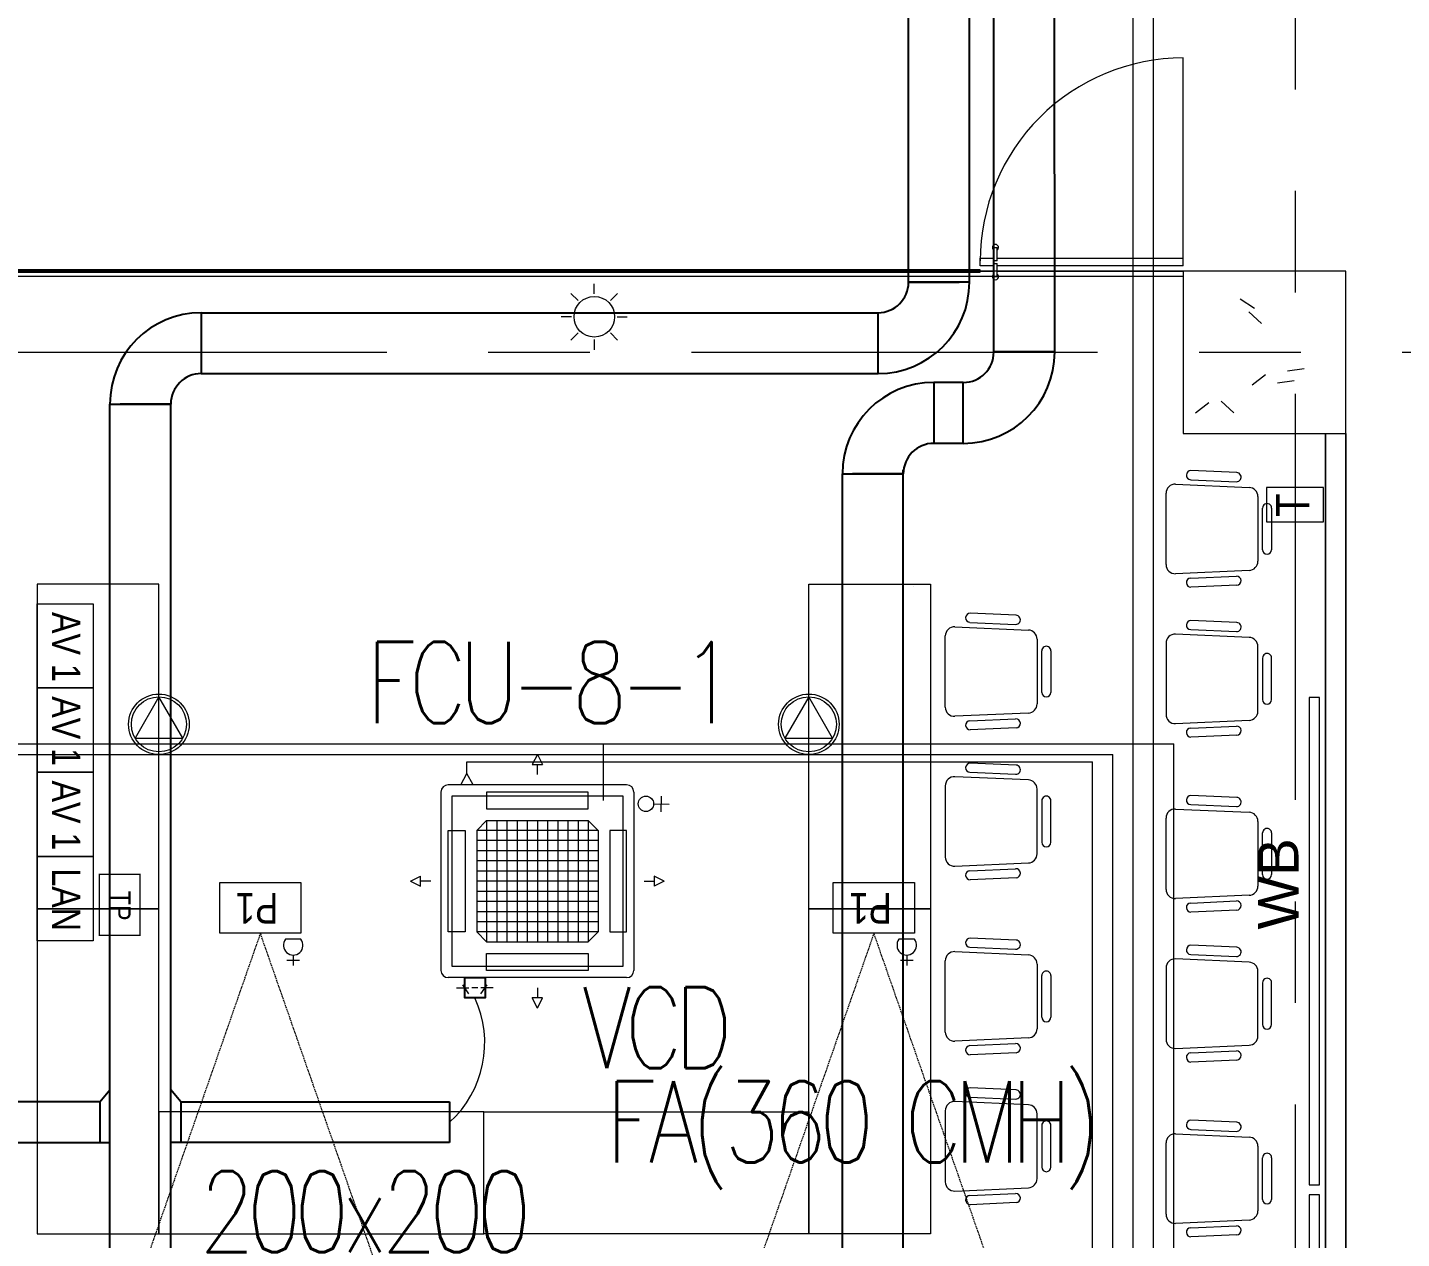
# Model space of a CAD drawing. Header units: millimetres. Extents: x 50620 to 404449, y -131543 to 97.
# Drawn here: x 357146 to 363912, y -75563 to -69598 of the extents above; entities that cross this region are included whole.
import ezdxf
from ezdxf.enums import TextEntityAlignment as Align

# ---------------------------------------------------------------- set-up
doc = ezdxf.new("R2010")
doc.units = ezdxf.units.MM
for name, pattern in [('CONTINOUS', [0]), ('HIDDEN', [9.525, 6.35, -3.175]), ('IDA - Grid Line', [3500, 2000, -500, 500, -500]), ('Overhead', [992.1875, 595.3125, -396.875])]:
    doc.linetypes.add(name, pattern=pattern)
for name, color, linetype, lineweight in [('1599_DB_A_BLK2_HQ_R21-2ND STOREY 20230517--$0$A-_DETA----_ED-1', 8, 'Continuous', 9), ('1599_DB_A_BLK2_HQ_R21-2ND STOREY 20230517--$0$S-_COLN----_E', 8, 'Continuous', 9), ('A-_CLADPANL_E', 8, 'Continuous', 9), ('A-_DOOR----_E', 8, 'Continuous', 9), ('A-_DOOR----_E-2', 8, 'Overhead', 9), ('A-_FLOR----_E-1', 8, 'Continuous', 9), ('A-_FURT----_E', 8, 'Continuous', 9), ('A-_MASS----_E-1', 8, 'Continuous', 18), ('AV_EQUIP', 8, 'Continuous', 9), ('FURNITURE', 8, 'Continuous', 9), ('M-_ACMV TX', 6, 'Continuous', 25), ('M-_ACON----_E-N', 7, 'Continuous', 9), ('M-_ARCHI', 8, 'Continuous', 5), ('M-AC-TEXT', 5, 'CONTINOUS', 25), ('M-ACMV_CDP', 190, 'DRAIN_PIPE', 13), ('M-ACMV_FAD', 3, 'Continuous', 25), ('M-ACMV_FCU', 5, 'Continuous', 25), ('M-ACMV_FLEXD', 222, 'Continuous', 25), ('M-ACMV_PW', 8, 'REFRIGERANT', 25), ('M-ACMV_REF-P', 134, '500-1-RP', 9), ('M-ACMV_REMOTE', 222, 'Continuous', 5), ('M-FA TEXT', 3, 'Continuous', 25), ('S-_COLN----_E-1', 8, 'Continuous', 5), ('S-_COLN----_E-2', 8, 'Continuous', 5)]:
    doc.layers.add(name, color=color, linetype=linetype, lineweight=lineweight)
doc.layers.add('S-_ANOTGRID_E-1', color=9, linetype='IDA - Grid Line', lineweight=5, true_color=0x808080)
doc.styles.add('1599_DB_A_BLK2_HQ_R21-2ND STOREY 20230517--$0$Arial', font='arial.ttf')
doc.styles.add('Arial', font='arial.ttf', dxfattribs={"width": 0.8, "height": 300})
doc.styles.add('Arial Narrow_2', font='ARIALN.TTF', dxfattribs={"height": 90})
doc.styles.add('ROMANS', font='romans.shx', dxfattribs={"width": 0.8})
doc.styles.get("Standard").update_dxf_attribs({"font": 'arial.ttf'})
doc.styles.add('Tec Revox', font='ARIALN.TTF')
doc.linetypes.add('500-1-RP', pattern='A,0.75,-0.5,0.75,-0.5,0.75,-0.5,0.75,-1.7,["RP",Standard,S=1,R=0,X=-1,Y=-0.5],-1.7', length=7.9)
doc.linetypes.add('BATTING', pattern='A,0.0001,-0.1,[134,ltypeshp.shx,S=0.1,R=0,X=-0.1,Y=0],-0.2,[134,ltypeshp.shx,S=0.1,R=180,X=0.1,Y=0],-0.1', length=0.4001)
doc.linetypes.add('DRAIN_PIPE', pattern='A,0.5,-0.2,["D",Standard,S=0.1,R=0,X=-0.1,Y=-0.05],-0.25', length=0.95)
doc.linetypes.add('REFRIGERANT', pattern='A,15,-5.08,["R",Standard,S=2.54,R=0,X=-2.54,Y=-1.27],-5.08', length=25.16)

# ---------------------------------------------------------------- blocks, each defined once
blk = doc.blocks.new('A$Ca8a76259')
at = {"layer": 'M-ACMV_FCU', "lineweight": 18}
for p, q in [((0, 625), (-25, 575)), ((0, 625), (25, 575)), ((-25, 575), (25, 575)), ((0, 525), (0, 575)), ((439, 475), (-439, 475)), ((439, 475), (439, 475)), ((-475, 439), (-475, -439)), ((475, 439), (475, 439)), ((475, 439), (475, -439)), ((-298.5, 250), (-250, 298.5)), ((-250, 298.5), (250, 298.5)), ((-250, 298.5), (-250, -298.5)), ((-200, 298.5), (-200, -298.5)), ((-150, 298.5), (-150, -298.5)), ((-100, 298.5), (-100, -298.5)), ((-50, 298.5), (-50, -298.5)), ((0, 298.5), (0, -298.5)), ((50, 298.5), (50, -298.5)), ((100, 298.5), (100, -298.5)), ((150, 298.5), (150, -298.5)), ((200, 298.5), (200, -298.5)), ((250, 298.5), (298.5, 250)), ((250, 298.5), (250, -298.5)), ((-298.5, 250), (-298.5, -250)), ((298.5, 250), (-298.5, 250)), ((298.5, 250), (298.5, -250)), ((298.5, 200), (-298.5, 200)), ((298.5, 150), (-298.5, 150)), ((298.5, 100), (-298.5, 100)), ((-625, 0), (-575, 25)), ((-625, 0), (-575, -25)), ((-575, -25), (-575, 25)), ((-525, 0), (-575, 0)), ((298.5, 50), (-298.5, 50)), ((298.5, 0), (-298.5, 0)), ((525, 0), (575, 0)), ((575, 25), (575, -25)), ((625, 0), (575, 25)), ((625, 0), (575, -25)), ((298.5, -50), (-298.5, -50)), ((298.5, -100), (-298.5, -100)), ((298.5, -150), (-298.5, -150)), ((298.5, -200), (-298.5, -200)), ((-250, -298.5), (-298.5, -250)), ((298.5, -250), (-298.5, -250)), ((250, -298.5), (298.5, -250)), ((-250, -298.5), (250, -298.5)), ((439, -475), (-439, -475)), ((0, -525), (0, -575)), ((25, -575), (-25, -575)), ((0, -625), (-25, -575)), ((0, -625), (25, -575))]:
    blk.add_line(p, q, dxfattribs=at)
for points in [[(420, 420), (420, -420), (-420, -420), (-420, 420)], [(-250, 356), (250, 356), (250, 439), (-250, 439)], [(-356, 250), (-356, -250), (-439, -250), (-439, 250)], [(356, 250), (356, -250), (439, -250), (439, 250)], [(-250, -356), (250, -356), (250, -439), (-250, -439)]]:
    blk.add_lwpolyline(points, close=True, dxfattribs=at)
for centre, start, end in [((-439, 439), 90, 180), ((439, 439), 0, 90), ((-439, -439), 180, 270), ((439, -439), 270, 0)]:
    blk.add_arc(centre, 36, start, end, dxfattribs=at)
blk = doc.blocks.new('A$C49267d6b')
at = {"layer": 'M-_ACON----_E-N', "lineweight": 0}
for p, q in [((0, 127), (0, 76.2)), ((-25.4, 76.2), (12.7, 101.6)), ((0, 63.5), (0, 38.1)), ((-25.4, 25.4), (12.7, 0)), ((0, -25.4), (0, 25.4))]:
    blk.add_line(p, q, dxfattribs=at)
blk = doc.blocks.new('A$C81577ca4')
at = {"layer": 'M-ACMV_REF-P', "lineweight": 0, "ltscale": 0.75}
for p, q in [((-36, -125), (-86, -125)), ((19, -95), (-36, -125)), ((19, -155), (-36, -125))]:
    blk.add_line(p, q, dxfattribs=at)
blk = doc.blocks.new('Thermostat')
at = {"color": 222, "lineweight": 0}
blk.add_lwpolyline([(817450, 27872), (817750, 27872), (817750, 27372), (817450, 27372)], close=True, dxfattribs=at)
at = {"color": 222, "lineweight": 0, "insert": (817504, 27788), "char_height": 291, "attachment_point": 1, "style": 'Arial Narrow_2'}
blk.add_mtext_dynamic_manual_height_columns('T', width=565.64, gutter_width=1.94, heights=[0], dxfattribs=at)
blk = doc.blocks.new('SSO')
at = {"layer": 'M-ACMV_PW', "color": 1, "linetype": 'ByBlock', "lineweight": 5}
for points in [[(1064770.8, 20778.3), (1064771.8, 20867.5)], [(1064770.8, 20778.3), (1064771.8, 20867.5)], [(1064770.8, 20778.3), (1064771.8, 20867.5)], [(1064770.8, 20778.3), (1064771.8, 20867.5)], [(1064770.8, 20778.3), (1064771.8, 20867.5)], [(1064770.8, 20778.3), (1064771.8, 20867.5)], [(1064815.9, 20822.4), (1064726.7, 20823.4)], [(1064815.9, 20822.4), (1064726.7, 20823.4)]]:
    blk.add_lwpolyline(points, dxfattribs=at)
blk.add_circle((1064770.3, 20733.6), 44.6, dxfattribs=at)
blk.add_circle((1064770.3, 20733.6), 44.6, dxfattribs=at)
blk = doc.blocks.new('13SSO')
at = {"layer": 'AV_EQUIP', "ltscale": 1000}
for p, q in [((17, 257), (173, 257)), ((95, 192), (95, 319))]:
    blk.add_line(p, q, dxfattribs=at)
blk.add_lwpolyline([(0, 0), (190, 0, 2.02083), (0, 0, -0.33793)], format="xyb", dxfattribs=at)
blk = doc.blocks.new('ARCHI 2ND_2024 09 11')
at = {"layer": 'S-_COLN----_E-2', "lineweight": 5}
h = blk.add_hatch(dxfattribs=at)
h.set_pattern_fill('FP_40', color=256, style=0, pattern_type=2)
h.set_pattern_definition([(50, (102886.4, 38752.4), (1821.841, -159.39), [190.5, -2095.5]), (355, (102886.4, 38752.4), (-352.428, 1910.567), [152.4, -1676.4]), (100.451, (103038.2, 38739.1), (1469.426, 1751.166), [161.9, -1780.9]), (46.184, (102886.4, 39260.4), (2710.79, -420.428), [285.75, -3143.25]), (96.636, (103112.3, 39225.3), (2374.026, 2474.276), [242.85, -2671.35]), (351.184, (102886.4, 39260.4), (2374.05, 2474.25), [228.6, -2514.6]), (21, (103140.4, 39133.4), (1516.143, -1022.652), [190.5, -2095.5]), (326, (103140.4, 39133.4), (618.02, 1841.88), [152.4, -1676.4]), (71.451, (103266.7, 39048.2), (2134.171, 819.212), [161.9, -1780.9]), (37.5, (102886.4, 38752.4), (30.886, 845.5504), [83.82, -1572.26, 83.82, -1617.98, -1682.75]), (37.5, (102886.4, 38752.4), (30.886, 845.5504), [-3357.88, 83.82, -1598.93]), (7.5, (102886.4, 38752.4), (668.1966, 1001.806), [83.82, -886.46, 83.82, -1534.16, -641.35]), (7.5, (102886.4, 38752.4), (668.1966, 1001.806), [-2588.26, 83.82, -557.53]), (327.5, (102319.95, 38752.4), (1355.9093, -57.2896), [83.82, -551.18, 83.82, -1897.38, -2628.9]), (327.5, (102319.95, 38752.4), (1355.9093, -57.2896), [-2616.2, 83.82, -2545.08]), (317.5, (102066, 38752.4), (1481.293, 254.266), [83.82, -741.68, 83.82, -1231.9, -1866.9]), (317.5, (102066, 38752.4), (1481.293, 254.266), [-2141.22, 83.82, -1783.08])])
h.paths.add_polyline_path([(-21350, -43600), (-21350, -42800), (-22150, -42800), (-22150, -43600), (-21475, -43600)])
at = {"layer": '1599_DB_A_BLK2_HQ_R21-2ND STOREY 20230517--$0$A-_DETA----_ED-1', "color": 8, "lineweight": 5}
for p, q in [((-25050, -42912.5), (-25050, -42862.5)), ((-25129.5, -42945.5), (-25164.9, -42910.1)), ((-24970.5, -42945.5), (-24935.1, -42910.1)), ((-25162.5, -43025), (-25212.5, -43025)), ((-24937.5, -43025), (-24887.5, -43025)), ((-25129.5, -43104.5), (-25164.9, -43139.9)), ((-25050, -43137.5), (-25050, -43187.5)), ((-24970.5, -43104.5), (-24935.1, -43139.9))]:
    blk.add_line(p, q, dxfattribs=at)
blk.add_circle((-25050, -43025), 100, dxfattribs=at)
at = {"layer": '1599_DB_A_BLK2_HQ_R21-2ND STOREY 20230517--$0$S-_COLN----_E', "color": 8, "lineweight": 5}
for p, q in [((-22150, -42800), (-22150, -43600)), ((-21350, -42800), (-22150, -42800)), ((-21350, -43600), (-21350, -42800)), ((-22150, -43600), (-21350, -43600)), ((-21450, -43600), (-21450, -49850)), ((-21450, -49850), (-21450, -43600)), ((-21450, -43600), (-21450, -49850)), ((-21350, -49850), (-21350, -43600)), ((-21350, -43600), (-21350, -49850)), ((-21350, -49850), (-21350, -43600))]:
    blk.add_line(p, q, dxfattribs=at)
at = {"layer": '1599_DB_A_BLK2_HQ_R21-2ND STOREY 20230517--$0$S-_COLN----_E', "color": 8, "linetype": 'Continuous', "lineweight": 5}
for p, q in [((-21827.2, -43001.4), (-21765.4, -43058)), ((-21637.6, -43291.1), (-21554.5, -43280.2)), ((-22090.6, -43498), (-22024.1, -43447))]:
    blk.add_line(p, q, dxfattribs=at)
at = {"layer": 'A-_CLADPANL_E', "color": 8, "lineweight": 5}
for p, q in [((-27758, -42794), (-28910, -42794)), ((-28910, -42806), (-27758, -42806)), ((-27758, -42806), (-27758, -42794)), ((-26606, -42794), (-27758, -42794)), ((-27758, -42794), (-27758, -42806)), ((-27758, -42806), (-26606, -42806)), ((-26606, -42806), (-26606, -42794)), ((-25454, -42794), (-26606, -42794)), ((-26606, -42794), (-26606, -42806)), ((-26606, -42806), (-25454, -42806)), ((-25454, -42806), (-25454, -42794)), ((-24302, -42794), (-25454, -42794)), ((-25454, -42794), (-25454, -42806)), ((-25454, -42806), (-24302, -42806)), ((-24302, -42806), (-24302, -42794)), ((-23150, -42794), (-24302, -42794)), ((-24302, -42794), (-24302, -42806)), ((-24302, -42806), (-23150, -42806)), ((-23150, -42806), (-23150, -42794))]:
    blk.add_line(p, q, dxfattribs=at)
at = {"layer": 'A-_DOOR----_E', "color": 8, "lineweight": 5}
for p, q in [((-22150, -42750), (-22150, -41750)), ((-23083, -42684), (-23083, -42750)), ((-23083, -42684), (-23067, -42684)), ((-23067, -42750), (-23067, -42684)), ((-23150, -42775), (-23150, -42737)), ((-23150, -42737), (-23082.6, -42737)), ((-23067, -42750), (-23083, -42750)), ((-23067.4, -42737), (-22150, -42737)), ((-22150, -42775), (-22150, -42737)), ((-23082.7, -42775), (-23150, -42775)), ((-23083, -42762), (-23083, -42800)), ((-23083, -42762), (-23067, -42762)), ((-23083, -42825), (-23083, -42828)), ((-22150, -42775), (-23067.3, -42775)), ((-23067, -42800), (-23067, -42762)), ((-23067, -42828), (-23067, -42825)), ((-23067, -42828), (-23083, -42828))]:
    blk.add_line(p, q, dxfattribs=at)
for centre, radius, start, end in [((-22150, -42750), 1000, 90, 180), ((-23075, -42684), 15, 90, 237.21539), ((-23075, -42684), 15, 302.78461, 90), ((-23075, -42828), 15, 167.27208, 270), ((-23075, -42828), 15, 270, 12.72792)]:
    blk.add_arc(centre, radius, start, end, dxfattribs=at)
at = {"layer": 'A-_DOOR----_E-2', "color": 8, "lineweight": 5}
for p, q in [((-23083, -42800), (-23083, -42825)), ((-23067, -42825), (-23067, -42800))]:
    blk.add_line(p, q, dxfattribs=at)
for start, end in [(122.17537, 167.27208), (12.72792, 57.82463)]:
    blk.add_arc((-23075, -42828), 15, start, end, dxfattribs=at)
at = {"layer": 'A-_FLOR----_E-1', "color": 8, "lineweight": 5}
for p, q in [((-32400, -42800), (-23218.4, -42800)), ((-23150, -42800), (-23082.4, -42800)), ((-23067.6, -42800), (-22150, -42800))]:
    blk.add_line(p, q, dxfattribs=at)
at = {"layer": 'A-_FURT----_E', "color": 8, "lineweight": 5}
for p, q in [((-22113.5, -43827.6), (-21888.7, -43837.6)), ((-21886.7, -43792.6), (-22112.5, -43782.7)), ((-22235, -44245.6), (-22235, -43894.7)), ((-22188, -43849.7), (-21826, -43865.7)), ((-21783, -43910.7), (-21783, -44229.6)), ((-21760, -44172.7), (-21760, -43967.7)), ((-21715, -43967.7), (-21715, -44172.7)), ((-21826, -44274.6), (-22188, -44290.6)), ((-22113.5, -44312.7), (-21888.7, -44302.7)), ((-27194, -44341.9), (-27794, -44341.9)), ((-27794, -44341.9), (-27794, -45941.9)), ((-27194, -45941.9), (-27194, -44341.9)), ((-23994, -45941.9), (-23994, -44341.9)), ((-23994, -44341.9), (-23394, -44341.9)), ((-23394, -44341.9), (-23394, -45941.9)), ((-21886.7, -44347.7), (-22112.5, -44357.7)), ((-22973.5, -44495.2), (-23199.3, -44485.2)), ((-23274.8, -44552.3), (-22912.8, -44568.3)), ((-23200.3, -44530.2), (-22975.5, -44540.1)), ((-22113.5, -44566), (-21888.7, -44575.9)), ((-21886.7, -44531), (-22112.5, -44521)), ((-23321.8, -44948.2), (-23321.8, -44597.2)), ((-22869.8, -44613.2), (-22869.8, -44932.1)), ((-22235, -44633.1), (-22235, -44984)), ((-21826, -44604.1), (-22188, -44588.1)), ((-21783, -44968), (-21783, -44649.1)), ((-22846.8, -44875.2), (-22846.8, -44670.2)), ((-22801.8, -44670.2), (-22801.8, -44875.2)), ((-21760, -44706), (-21760, -44911)), ((-21715, -44911), (-21715, -44706)), ((-22912.8, -44977.1), (-23274.8, -44993.1)), ((-23200.3, -45015.2), (-22975.5, -45005.3)), ((-22973.5, -45050.2), (-23199.3, -45060.2)), ((-22188, -45028.9), (-21826, -45012.9)), ((-22113.5, -45051), (-21888.7, -45041.1)), ((-21886.7, -45086.1), (-22112.5, -45096)), ((-22973.5, -45233.5), (-23199.3, -45223.6)), ((-22912.8, -45306.6), (-23274.8, -45290.6)), ((-23200.3, -45268.5), (-22975.5, -45278.5)), ((-23321.8, -45335.6), (-23321.8, -45686.5)), ((-22869.8, -45670.5), (-22869.8, -45351.6)), ((-21886.7, -45392.6), (-22112.5, -45382.7)), ((-22846.8, -45408.6), (-22846.8, -45613.6)), ((-22801.8, -45613.6), (-22801.8, -45408.6)), ((-22188, -45449.7), (-21826, -45465.7)), ((-22113.5, -45427.6), (-21888.7, -45437.6)), ((-22235, -45845.6), (-22235, -45494.7)), ((-21783, -45510.7), (-21783, -45829.6)), ((-21760, -45772.7), (-21760, -45567.7)), ((-21715, -45567.7), (-21715, -45772.7)), ((-23274.8, -45731.5), (-22912.8, -45715.5)), ((-23200.3, -45753.6), (-22975.5, -45743.6)), ((-22973.5, -45788.6), (-23199.3, -45798.6)), ((-21826, -45874.6), (-22188, -45890.6)), ((-22113.5, -45912.7), (-21888.7, -45902.7)), ((-27794, -45941.9), (-27194, -45941.9)), ((-27194, -45941.9), (-27794, -45941.9)), ((-27794, -45941.9), (-27794, -47541.9)), ((-27194, -47541.9), (-27194, -45941.9)), ((-23394, -45941.9), (-23994, -45941.9)), ((-23994, -47541.9), (-23994, -45941.9)), ((-23994, -45941.9), (-23394, -45941.9)), ((-23394, -45941.9), (-23394, -47541.9)), ((-21886.7, -45947.7), (-22112.5, -45957.7)), ((-23200.3, -46130.2), (-22975.5, -46140.1)), ((-22973.5, -46095.2), (-23199.3, -46085.2)), ((-21886.7, -46131), (-22112.5, -46121)), ((-23321.8, -46548.2), (-23321.8, -46197.2)), ((-23274.8, -46152.3), (-22912.8, -46168.3)), ((-21826, -46204.1), (-22188, -46188.1)), ((-22113.5, -46166), (-21888.7, -46175.9)), ((-22869.8, -46213.2), (-22869.8, -46532.1)), ((-22846.8, -46475.2), (-22846.8, -46270.2)), ((-22801.8, -46270.2), (-22801.8, -46475.2)), ((-22235, -46233.1), (-22235, -46584)), ((-21783, -46568), (-21783, -46249.1)), ((-21760, -46306), (-21760, -46511)), ((-21715, -46511), (-21715, -46306)), ((-22912.8, -46577.1), (-23274.8, -46593.1)), ((-23200.3, -46615.2), (-22975.5, -46605.3)), ((-22188, -46628.9), (-21826, -46612.9)), ((-22973.5, -46650.2), (-23199.3, -46660.2)), ((-22113.5, -46651), (-21888.7, -46641.1)), ((-21886.7, -46686.1), (-22112.5, -46696)), ((-23200.3, -46868.5), (-22975.5, -46878.5)), ((-22973.5, -46833.5), (-23199.3, -46823.6)), ((-25594, -46941.9), (-27194, -46941.9)), ((-27194, -46941.9), (-27194, -47541.9)), ((-25594, -47541.9), (-25594, -46941.9)), ((-25594, -46941.9), (-23994, -46941.9)), ((-25594, -47541.9), (-25594, -46941.9)), ((-23994, -46941.9), (-23994, -47541.9)), ((-23321.8, -46935.6), (-23321.8, -47286.5)), ((-22912.8, -46906.6), (-23274.8, -46890.6)), ((-22869.8, -47270.5), (-22869.8, -46951.6)), ((-22846.8, -47008.6), (-22846.8, -47213.6)), ((-22801.8, -47213.6), (-22801.8, -47008.6)), ((-21886.7, -46992.6), (-22112.5, -46982.7)), ((-22188, -47049.7), (-21826, -47065.7)), ((-22113.5, -47027.6), (-21888.7, -47037.6)), ((-22235, -47445.6), (-22235, -47094.7)), ((-21783, -47110.7), (-21783, -47429.6)), ((-21760, -47372.7), (-21760, -47167.7)), ((-21715, -47167.7), (-21715, -47372.7)), ((-23274.8, -47331.5), (-22912.8, -47315.5)), ((-23200.3, -47353.6), (-22975.5, -47343.6)), ((-22973.5, -47388.6), (-23199.3, -47398.6)), ((-21826, -47474.6), (-22188, -47490.6)), ((-27794, -47541.9), (-27194, -47541.9)), ((-27194, -47541.9), (-25594, -47541.9)), ((-23994, -47541.9), (-25594, -47541.9)), ((-23394, -47541.9), (-23994, -47541.9)), ((-22113.5, -47512.7), (-21888.7, -47502.7)), ((-21886.7, -47547.7), (-22112.5, -47557.7))]:
    blk.add_line(p, q, dxfattribs=at)
for centre, radius, start, end in [((-22112.5, -43805.2), 22.5, 90, 267.46741), ((-21887.7, -43815.1), 22.5, 267.46741, 87.46741), ((-22190, -43894.7), 45, 87.46741, 180), ((-21828, -43910.7), 45, 0, 87.46741), ((-21737.5, -43967.7), 22.5, 0, 180), ((-21737.5, -44172.7), 22.5, 180, 0), ((-22190, -44245.6), 45, 180, 272.53259), ((-21828, -44229.6), 45, 272.53259, 0), ((-22112.5, -44335.2), 22.5, 92.53259, 270), ((-21887.7, -44325.2), 22.5, 272.53259, 92.53259), ((-23199.3, -44507.7), 22.5, 90, 267.46741), ((-22974.5, -44517.6), 22.5, 267.46741, 87.46741), ((-23276.8, -44597.2), 45, 87.46741, 180), ((-22914.8, -44613.2), 45, 0, 87.46741), ((-22112.5, -44543.5), 22.5, 90, 267.46741), ((-21887.7, -44553.5), 22.5, 267.46741, 87.46741), ((-22824.3, -44670.2), 22.5, 0, 180), ((-22190, -44633.1), 45, 87.46741, 180), ((-21828, -44649.1), 45, 0, 87.46741), ((-21737.5, -44706), 22.5, 0, 180), ((-22824.3, -44875.2), 22.5, 180, 0), ((-21737.5, -44911), 22.5, 180, 0), ((-23276.8, -44948.2), 45, 180, 272.53259), ((-22914.8, -44932.1), 45, 272.53259, 0), ((-22190, -44984), 45, 180, 272.53259), ((-21828, -44968), 45, 272.53259, 0), ((-23199.3, -45037.7), 22.5, 92.53259, 270), ((-22974.5, -45027.8), 22.5, 272.53259, 92.53259), ((-22112.5, -45073.5), 22.5, 92.53259, 270), ((-21887.7, -45063.6), 22.5, 272.53259, 92.53259), ((-23199.3, -45246.1), 22.5, 90, 267.46741), ((-22974.5, -45256), 22.5, 267.46741, 87.46741), ((-23276.8, -45335.6), 45, 87.46741, 180), ((-22914.8, -45351.6), 45, 0, 87.46741), ((-22824.3, -45408.6), 22.5, 0, 180), ((-22112.5, -45405.2), 22.5, 90, 267.46741), ((-21887.7, -45415.1), 22.5, 267.46741, 87.46741), ((-22190, -45494.7), 45, 87.46741, 180), ((-21828, -45510.7), 45, 0, 87.46741), ((-21737.5, -45567.7), 22.5, 0, 180), ((-22824.3, -45613.6), 22.5, 180, 0), ((-23276.8, -45686.5), 45, 180, 272.53259), ((-22914.8, -45670.5), 45, 272.53259, 0), ((-23199.3, -45776.1), 22.5, 92.53259, 270), ((-22974.5, -45766.1), 22.5, 272.53259, 92.53259), ((-21737.5, -45772.7), 22.5, 180, 0), ((-22190, -45845.6), 45, 180, 272.53259), ((-21828, -45829.6), 45, 272.53259, 0), ((-22112.5, -45935.2), 22.5, 92.53259, 270), ((-21887.7, -45925.2), 22.5, 272.53259, 92.53259), ((-23199.3, -46107.7), 22.5, 90, 267.46741), ((-22974.5, -46117.6), 22.5, 267.46741, 87.46741), ((-22112.5, -46143.5), 22.5, 90, 267.46741), ((-21887.7, -46153.5), 22.5, 267.46741, 87.46741), ((-23276.8, -46197.2), 45, 87.46741, 180), ((-22914.8, -46213.2), 45, 0, 87.46741), ((-22190, -46233.1), 45, 87.46741, 180), ((-21828, -46249.1), 45, 0, 87.46741), ((-22824.3, -46270.2), 22.5, 0, 180), ((-21737.5, -46306), 22.5, 0, 180), ((-22824.3, -46475.2), 22.5, 180, 0), ((-22914.8, -46532.1), 45, 272.53259, 0), ((-21737.5, -46511), 22.5, 180, 0), ((-23276.8, -46548.2), 45, 180, 272.53259), ((-22974.5, -46627.8), 22.5, 272.53259, 92.53259), ((-22190, -46584), 45, 180, 272.53259), ((-21828, -46568), 45, 272.53259, 0), ((-23199.3, -46637.7), 22.5, 92.53259, 270), ((-22112.5, -46673.5), 22.5, 92.53259, 270), ((-21887.7, -46663.6), 22.5, 272.53259, 92.53259), ((-23199.3, -46846.1), 22.5, 90, 267.46741), ((-22974.5, -46856), 22.5, 267.46741, 87.46741), ((-23276.8, -46935.6), 45, 87.46741, 180), ((-22914.8, -46951.6), 45, 0, 87.46741), ((-22824.3, -47008.6), 22.5, 0, 180), ((-22112.5, -47005.2), 22.5, 90, 267.46741), ((-21887.7, -47015.1), 22.5, 267.46741, 87.46741), ((-22190, -47094.7), 45, 87.46741, 180), ((-21828, -47110.7), 45, 0, 87.46741), ((-21737.5, -47167.7), 22.5, 0, 180), ((-22824.3, -47213.6), 22.5, 180, 0), ((-23276.8, -47286.5), 45, 180, 272.53259), ((-22914.8, -47270.5), 45, 272.53259, 0), ((-23199.3, -47376.1), 22.5, 92.53259, 270), ((-22974.5, -47366.1), 22.5, 272.53259, 92.53259), ((-21737.5, -47372.7), 22.5, 180, 0), ((-22190, -47445.6), 45, 180, 272.53259), ((-21828, -47429.6), 45, 272.53259, 0), ((-22112.5, -47535.2), 22.5, 92.53259, 270), ((-21887.7, -47525.2), 22.5, 272.53259, 92.53259)]:
    blk.add_arc(centre, radius, start, end, dxfattribs=at)
at = {"layer": 'A-_MASS----_E-1', "color": 8, "lineweight": 5}
for p, q in [((-22150, -42800), (-32400, -42800)), ((-32400, -42825), (-22150, -42825))]:
    blk.add_line(p, q, dxfattribs=at)
at = {"layer": 'AV_EQUIP', "color": 8, "linetype": 'HIDDEN', "lineweight": 5}
for p, q in [((-26694.3, -46061.5), (-28194.3, -50361.5)), ((-25194.3, -50361.5), (-26694.3, -46061.5)), ((-23673.4, -46061.5), (-25173.4, -50361.5)), ((-22173.4, -50361.5), (-23673.4, -46061.5))]:
    blk.add_line(p, q, dxfattribs=at)
at = {"layer": 'AV_EQUIP', "color": 8, "lineweight": 5}
for points in [[(-27517.3, -44438.3), (-27517.3, -44853.3), (-27794, -44853.3), (-27794, -44438.3)], [(-27517.3, -44853.3), (-27517.3, -45268.3), (-27794, -45268.3), (-27794, -44853.3)], [(-27517.3, -45268.3), (-27517.3, -45683.3), (-27794, -45683.3), (-27794, -45268.3)], [(-27517.3, -45683.3), (-27517.3, -46098.3), (-27794, -46098.3), (-27794, -45683.3)], [(-26494.3, -46061.5), (-26894.3, -46061.5), (-26894.3, -45811.5), (-26494.3, -45811.5)], [(-23473.4, -46061.5), (-23873.4, -46061.5), (-23873.4, -45811.5), (-23473.4, -45811.5)]]:
    blk.add_lwpolyline(points, close=True, dxfattribs=at)
at = {"layer": 'AV_EQUIP', "color": 8, "lineweight": 5, "ltscale": 1000}
for points in [[(-27194, -44896.9), (-27311.4, -45100.3), (-27076.6, -45100.3)], [(-23994, -44896.9), (-24111.4, -45100.3), (-23876.6, -45100.3)]]:
    blk.add_lwpolyline(points, close=True, dxfattribs=at)
at = {"layer": 'AV_EQUIP', "color": 8, "lineweight": 5, "const_width": 6}
blk.add_lwpolyline([(-27286.8, -45771.7), (-27286.8, -46071.7), (-27486.8, -46071.7), (-27486.8, -45771.7)], close=True, dxfattribs=at)
at = {"layer": 'AV_EQUIP', "color": 8, "lineweight": 5, "ltscale": 1000}
for centre, radius in [((-27194, -45032.5), 149.1), ((-27194, -45032.5), 135.6), ((-23994, -45032.5), 149.1), ((-23994, -45032.5), 135.6)]:
    blk.add_circle(centre, radius, dxfattribs=at)
at = {"layer": 'FURNITURE', "color": 8, "lineweight": 5}
for points in [[(-21530, -44900.5), (-21530, -47300.5), (-21480, -47300.5), (-21480, -44900.5)], [(-21530, -47350), (-21530, -49750), (-21480, -49750), (-21480, -47350)]]:
    blk.add_lwpolyline(points, close=True, dxfattribs=at)
at = {"layer": 'S-_ANOTGRID_E-1', "color": 8, "lineweight": 5}
for p, q in [((-21600, 26594.8), (-21600, -83806.9)), ((-38572.1, -43200), (17962.1, -43200))]:
    blk.add_line(p, q, dxfattribs=at)
at = {"layer": 'S-_COLN----_E-1', "lineweight": 5}
for p, q in [((-21350, -42800), (-22150, -42800)), ((-22150, -42800), (-22150, -43600)), ((-21350, -43600), (-21350, -42800)), ((-22150, -43600), (-21475, -43600))]:
    blk.add_line(p, q, dxfattribs=at)
at = {"layer": 'AV_EQUIP', "color": 8, "lineweight": 5, "xscale": 0.4031999998842368, "yscale": 0.4031999998842368, "zscale": 0.4031999998842368, "rotation": 180}
for p in [(-26494.3, -46091.5), (-23473.4, -46091.5)]:
    blk.add_blockref('13SSO', p, dxfattribs=at)
at = {"layer": '1599_DB_A_BLK2_HQ_R21-2ND STOREY 20230517--$0$S-_COLN----_E', "color": 8, "lineweight": 5, "extrusion": (5.42101e-20, -1.69407e-21, -1), "style": '1599_DB_A_BLK2_HQ_R21-2ND STOREY 20230517--$0$Arial', "text_generation_flag": 2}
blk.add_text('WB', height=200, rotation=270, dxfattribs=at).set_placement((21582.6, -46043.2))
at = {"layer": 'AV_EQUIP', "color": 8, "lineweight": 5, "style": 'Tec Revox'}
for s, height, p in [('AV 1', 138.33, (-27650.4, -44651.3)), ('AV 1', 138.33, (-27650.4, -45066.3)), ('AV 1', 138.33, (-27650.4, -45481.3)), ('LAN', 138.33, (-27650.4, -45896.3)), ('TP', 100, (-27383, -45925.7))]:
    blk.add_text(s, height=height, rotation=270, dxfattribs=at).set_placement(p, align=Align.MIDDLE_CENTER)
for p in [(-26710.8, -45863.9), (-23689.9, -45863.9)]:
    blk.add_text('P1', height=150, rotation=180, dxfattribs=at).set_placement(p, align=Align.CENTER)

msp = doc.modelspace()

# ---------------------------------------------------------------- block references
at = {"layer": 'M-_ARCHI', "lineweight": 5, "extrusion": (0.000419962, 1.0854e-05, 1), "rotation": 359.9999887056363}
msp.add_blockref('ARCHI 2ND_2024 09 11', (384987.1, -27998.1, 422.1), dxfattribs=at)

# ---------------------------------------------------------------- next in the draw order: linework, layer by layer
at = {"layer": 'M-ACMV_CDP', "ltscale": 2.5}
for p, q in [((354722.7, -73126.2), (362790.7, -73126.2)), ((359982.4, -73405.2), (359982.4, -73126.2)), ((362790.7, -79634), (362790.7, -73126.2))]:
    msp.add_line(p, q, dxfattribs=at)
at = {"layer": 'M-ACMV_FAD'}
for p, q in [((361904, -71198), (361903.2, -61675.6, -6)), ((362204, -71196.7, -0.2), (362203.1, -61675.6, -6)), ((361484.3, -70855.7, -7.5), (361483.5, -62023.1, -13.1)), ((361784.3, -70853.1, -12.4), (361783.5, -62023.1, -13.1)), ((361484.3, -70853.1, -6.3), (361734.3, -70853.1, -6.3)), ((361784.3, -70853.1, -12.4), (361484.3, -70853.1, -12.4)), ((358002, -71003.1, 0), (358002, -71303.1, 0)), ((358002, -71003.1, -12.4), (361334.3, -71003.1, -12.4)), ((361334.3, -71303.1, -12.4), (361334.3, -71003.1, -12.4)), ((361904, -71196.7, 5.8), (362154, -71196.7, 5.8)), ((362204, -71196.7, -0.2), (361904, -71196.7, -0.2)), ((358002, -71303.1, -12.7), (361334.3, -71303.1, -12.4)), ((361754, -71346.7, -0.2), (361608.7, -71346.7, -0.2)), ((361608.7, -71346.7, -0.2), (361608.7, -71646.7, -0.2)), ((361754, -71646.7, -0.2), (361754, -71346.7, -0.2)), ((357552, -79148), (357552, -71453.1)), ((357552, -71453.1), (357852, -71453.1)), ((357852, -71453.1, 6.1), (357602, -71453.1, 6.1)), ((357852, -79198, -0.9), (357852, -71453.1, 0)), ((361754, -71646.7, -0.2), (361594.4, -71646.7, -0.2)), ((361458.7, -78604.1, 9.1), (361458.7, -71777.9, -0.4)), ((361158.7, -71796.7, -0.2), (361458.7, -71796.7, -0.2)), ((361159.3, -78604.1, 9.1), (361159.3, -71796.7, -0.2)), ((361458.7, -71796.7, 5.8), (361208.7, -71796.7, 5.8)), ((361507, -72352.5), (361507, -72352.6)), ((357502, -74890.9), (354623, -74890.9)), ((357502, -74890.9), (357552.1, -74831.3)), ((357502, -74890.9), (357502, -75090.9)), ((357902, -74890.9, -0.1), (357852, -74831.3, -0.1)), ((357902, -74890.9, -0.1), (359223.8, -74890.9, 0)), ((357902, -74890.9, -0.1), (357902, -75090.9, -0.1)), ((359223.8, -74890.9, 0), (359223.8, -75090.9, 0)), ((354623, -75090.9), (357502, -75090.9)), ((357502, -75090.9), (357552, -75090.9)), ((357902, -75090.9, -0.1), (357852, -75090.9, -0.1)), ((359223.8, -75090.9), (357902, -75090.9))]:
    msp.add_line(p, q, dxfattribs=at)
msp.add_lwpolyline([(359399.1, -74278.5), (359399.1, -74378.5), (359299.1, -74378.5), (359299.1, -74278.5)], close=True, dxfattribs=at)
for centre, radius, start, end in [((361334.3, -70853.1, -12.4), 150, 270, 0), ((361334.3, -70853.1, -12.4), 450, 270, 0), ((358002, -71453.1, 0), 450, 90, 180), ((361754, -71196.7, -0.2), 150, 270, 0), ((361754, -71196.7, -0.2), 450, 270, 0), ((358002, -71453.1, 0), 150, 90, 180), ((361608.7, -71796.7, -0.2), 450, 90, 180), ((361608.7, -71796.7, -0.2), 150, 90, 180)]:
    msp.add_arc(centre, radius, start, end, dxfattribs=at)
at = {"layer": 'M-ACMV_FLEXD', "color": 3, "linetype": 'BATTING', "lineweight": 0}
msp.add_arc((358870.7, -74599.6, 0), 527.1, 312.06766, 24.80916, dxfattribs=at)
at = {"layer": 'M-ACMV_REF-P', "color": 116, "ltscale": 0.25, "true_color": 0x136734}
msp.add_line((362590.7, -79334), (362590.7, -63425.7), dxfattribs=at)
at = {"layer": 'M-ACMV_REF-P', "color": 67, "ltscale": 0.25, "true_color": 0x727430}
msp.add_line((362690.7, -79234), (362690.7, -63525.7), dxfattribs=at)
at = {"layer": 'M-ACMV_REF-P', "color": 159, "ltscale": 0.25, "true_color": 0x22346e}
for p in [(354043.4, -73178.5), (362490.7, -79534)]:
    msp.add_line(p, (362490.7, -73178.5), dxfattribs=at)
at = {"layer": 'M-ACMV_REF-P', "color": 219, "ltscale": 0.25, "true_color": 0x642165}
for p, q in [((359309.9, -73216.1), (362390.7, -73216.1)), ((359309.9, -73223.5), (359309.9, -73216.1)), ((362390.7, -79434), (362390.7, -73216.1))]:
    msp.add_line(p, q, dxfattribs=at)

# ---------------------------------------------------------------- next in the draw order: block references
at = {"layer": 'M-_ACMV TX', "xscale": -1.181061443391948, "yscale": 1.181061443391948, "zscale": 1.181061443391948, "rotation": 270}
msp.add_blockref('A$C49267d6b', (359289.1, -74328.5), dxfattribs=at)
at = {"layer": 'M-ACMV_FAD', "rotation": 270}
msp.add_blockref('A$C81577ca4', (359434.9, -73309.5), dxfattribs=at)
at = {"layer": 'M-ACMV_FCU'}
msp.add_blockref('A$Ca8a76259', (359656.9, -73803.5), dxfattribs=at)
at = {"layer": 'M-ACMV_PW', "color": 1, "linetype": 'ByBlock', "lineweight": 5, "xscale": 0.85, "yscale": 0.85, "zscale": 0.85, "rotation": 270}
msp.add_blockref('SSO', (342567.7, 831632.4), dxfattribs=at)
at = {"layer": 'M-ACMV_REMOTE', "lineweight": 5, "xscale": -0.5625, "yscale": 0.5625, "zscale": 0.5625, "rotation": 90}
msp.add_blockref('Thermostat', (378924.3, 387951.7), dxfattribs=at)

# ---------------------------------------------------------------- next in the draw order: texts
at = {"layer": 'M-AC-TEXT', "insert": (358812.7, -73024.4), "char_height": 400, "width": 1397.636, "attachment_point": 7, "line_spacing_factor": 0.8, "style": 'ROMANS', "bg_fill": 3, "box_fill_scale": 1, "bg_fill_color": 256, "bg_fill_transparency": 0}
msp.add_mtext('{\\Fsimplex|c0;\\T0.8;FCU-8-1}', dxfattribs=at)
at = {"layer": 'M-FA TEXT', "char_height": 400, "attachment_point": 7, "line_spacing_factor": 0.8, "style": 'ROMANS'}
for s, insert, width in [('{\\Fsimplex|c0;\\T0.8;VCD}', (359876, -74724.7, 272.6), 853.147), ('{\\Fsimplex|c0;\\T0.8;FA(360 CMH)}', (359993.4, -75321.7, 271), 2615.514)]:
    msp.add_mtext(s, dxfattribs=dict(at, insert=insert, width=width))
at = {"layer": 'M-FA TEXT', "linetype": 'Continuous', "insert": (357992, -75630.9, -0.1), "char_height": 400, "width": 2324.775, "attachment_point": 7, "line_spacing_factor": 0.8, "style": 'Arial'}
msp.add_mtext('{\\Fsimplex|c0;\\T0.8;200x200 }', dxfattribs=at)

doc.saveas('drawing.dxf')
